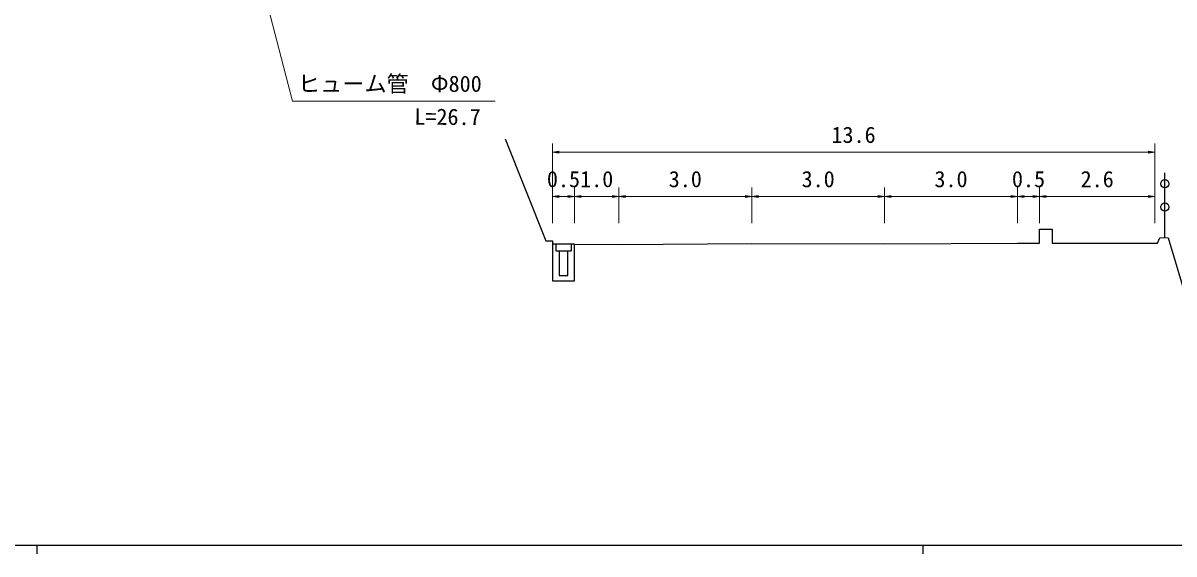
# Model space of a CAD drawing. Units: millimetres at full size, sheet at 1:1000, with parts at other scales. Extents: x 40000 to 680000, y 20000 to 380000.
# Drawn here: x 166426 to 296362, y 204000 to 263951 of the extents above; entities that cross this region are included whole.
import ezdxf
from ezdxf.enums import TextEntityAlignment as Align

# ---------------------------------------------------------------- set-up
doc = ezdxf.new("R2010")
doc.units = ezdxf.units.MM
doc.header["$LTSCALE"] = 1000
for name, color, linetype, lineweight in [('M-BGD', 7, 'Continuous', 25), ('M-STR-HTXT', 7, 'Continuous', 13), ('M-TTL-BAND', 7, 'Continuous', 25)]:
    doc.layers.add(name, color=color, linetype=linetype, lineweight=lineweight)
doc.styles.add('ＭＳ ゴシック', font='')
doc.styles.get('ＭＳ ゴシック').set_extended_font_data('MS Gothic')

# ---------------------------------------------------------------- blocks, each defined once
blk = doc.blocks.new('open_arrow')
at = {"color": 0, "linetype": 'Continuous', "lineweight": -2}
blk.add_lwpolyline([(7.5, 1.25), (0, 0), (7.5, -1.25)], dxfattribs=at)

msp = doc.modelspace()

# ---------------------------------------------------------------- linework, layer by layer
at = {"layer": 'M-BGD'}
for p, q in [((295331, 239733), (295331, 247037)), ((228695, 238987), (226195, 238987)), ((226595, 238987), (226595, 238244)), ((226595, 238244), (228295, 238244)), ((226945, 238244), (226945, 235436)), ((227945, 235436), (227945, 238244)), ((228295, 238987), (228295, 238244)), ((226945, 235436), (227945, 235436))]:
    msp.add_line(p, q, dxfattribs=at)
msp.add_lwpolyline([(220855, 250870), (225438, 239363), (226195, 239363), (226195, 234828), (228695, 234828), (228695, 238987), (233695, 238953), (248695, 239041), (263695, 239014), (278695, 239077), (281195, 239077), (281195, 240692), (282626, 240692), (282626, 239105), (294486, 239098), (294775, 239699), (295331, 239733), (295724, 239699), (297983, 232022), (304860, 232015)], dxfattribs=at)
for centre in [(295331, 245802), (295331, 243170)]:
    msp.add_circle(centre, 464, dxfattribs=at)
at = {"layer": 'M-STR-HTXT'}
for p, q in [((226195, 241363), (226195, 250363)), ((294195, 241363), (294195, 250363)), ((226195, 249363), (294195, 249363)), ((226195, 244363), (228695, 244363)), ((228695, 241363), (228695, 245363)), ((228695, 244363), (233695, 244363)), ((233695, 241363), (233695, 245363)), ((233695, 244363), (248695, 244363)), ((248695, 241363), (248695, 245363)), ((248695, 244363), (263695, 244363)), ((263695, 241363), (263695, 245363)), ((263695, 244363), (278695, 244363)), ((278695, 241363), (278695, 245363)), ((278695, 244363), (281195, 244363)), ((281195, 241363), (281195, 245363)), ((281195, 244363), (294195, 244363))]:
    msp.add_line(p, q, dxfattribs=at)
msp.add_lwpolyline([(188069, 288928), (196832, 255130), (219717, 255130)], dxfattribs=at)
at = {"layer": 'M-TTL-BAND'}
for p, q in [((40000, 205000), (579000, 205000)), ((168000, 205000), (168000, 204000)), ((268000, 205000), (268000, 204000))]:
    msp.add_line(p, q, dxfattribs=at)

# ---------------------------------------------------------------- block references
at = {"layer": 'M-STR-HTXT', "xscale": 100, "yscale": 100}
for p in [(226195, 249363), (226195, 244363), (228695, 244363), (233695, 244363), (248695, 244363), (263695, 244363), (278695, 244363), (281195, 244363)]:
    msp.add_blockref('open_arrow', p, dxfattribs=at)
at = {"layer": 'M-STR-HTXT', "xscale": 100, "yscale": 100, "rotation": 180}
for p in [(294195, 249363), (228695, 244363), (233695, 244363), (248695, 244363), (263695, 244363), (278695, 244363), (281195, 244363), (294195, 244363)]:
    msp.add_blockref('open_arrow', p, dxfattribs=at)

# ---------------------------------------------------------------- texts
at = {"layer": 'M-STR-HTXT', "style": 'ＭＳ ゴシック'}
for s, p in [('ヒューム管\u3000Φ800', (197467, 255630)), ('13.6', (257695, 249863)), ('0.5', (225570, 244863)), ('1.0', (229320, 244863)), ('3.0', (239320, 244863)), ('3.0', (254320, 244863)), ('3.0', (269320, 244863)), ('0.5', (278070, 244863)), ('2.6', (285820, 244863))]:
    msp.add_text(s, height=1833, dxfattribs=at).set_placement(p, align=Align.BOTTOM_LEFT)
msp.add_text('L=26.7', height=1833, rotation=359.521, dxfattribs=at).set_placement((210592, 251932), align=Align.BOTTOM_LEFT)

doc.saveas('drawing.dxf')
